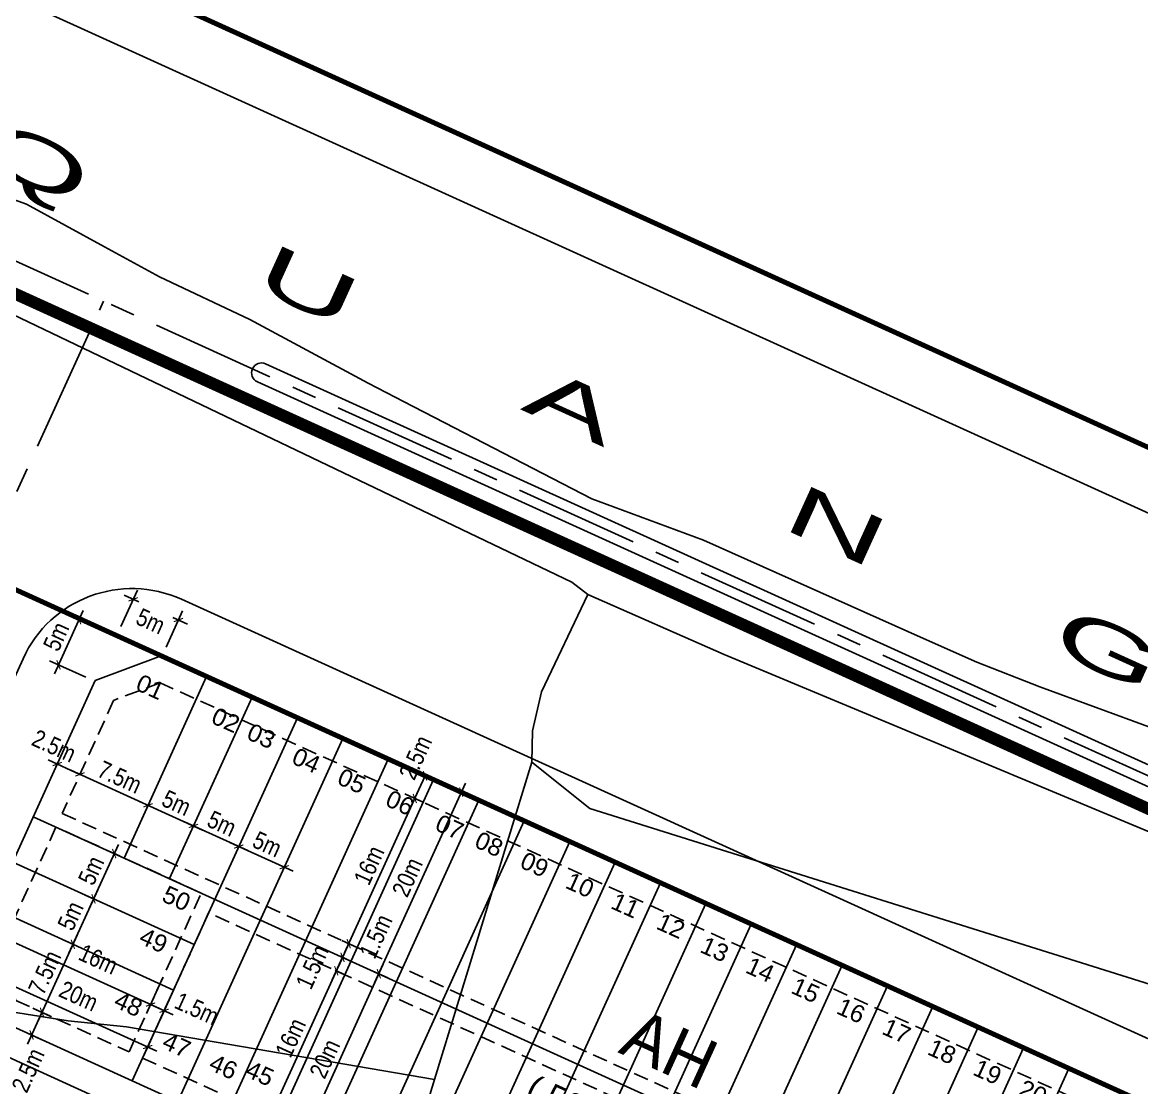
# Model space of a CAD drawing. Extents: x 597165 to 598689, y 1181586 to 1183364.
# Drawn here: x 597741.8 to 597854, y 1183055.5 to 1183162.4 of the extents above; entities that cross this region are included whole.
import ezdxf
from ezdxf.enums import TextEntityAlignment as Align

# ---------------------------------------------------------------- set-up
doc = ezdxf.new("R2010")
doc.units = 0
doc.header["$MEASUREMENT"] = 0
for name, pattern in [('CENTER', [2, 1.25, -0.25, 0.25, -0.25]), ('DASHED', [0.75, 0.5, -0.25]), ('LOGIOI', [4, 3, -1])]:
    doc.linetypes.add(name, pattern=pattern)
doc.layers.get('0').update_dxf_attribs({"linetype": 'CONTINUOUS'})
doc.layers.get('DEFPOINTS').update_dxf_attribs({"color": 8, "linetype": 'CONTINUOUS'})
for name, color, linetype in [('CGXD', 3, 'CONTINUOUS'), ('DIM-T', 7, 'CONTINUOUS'), ('DTEXT', 7, 'CONTINUOUS'), ('DTEXT-TENLO', 4, 'CONTINUOUS'), ('GT-QLO50-D', 6, 'CONTINUOUS'), ('MOCRANH', 7, 'CONTINUOUS'), ('NEN-HT', 8, 'CONTINUOUS'), ('NET-LENGOAI', 4, 'CONTINUOUS'), ('NET-LETRONG', 5, 'CONTINUOUS'), ('NET-LO-GIOI-DIEN-GIOI', 7, 'CENTER'), ('NET-PLO', 2, 'CONTINUOUS'), ('NET-TIM', 2, 'CENTER'), ('RANH_QUY_HOACH', 7, 'LOGIOI'), ('RANHGIAODAT', 150, 'LOGIOI'), ('TEXT-SOLO', 7, 'CONTINUOUS')]:
    doc.layers.add(name, color=color, linetype=linetype)
doc.styles.add('AVO', font='VHELVEN.TTF')
doc.styles.add('VHEL-C-R', font='VHELVCN.TTF')
doc.styles.add('VHEL-R', font='VHELVEN.TTF')
doc.styles.add('VTIMES-R', font='VAPTIMN.TTF')
doc.dimstyles.new('TL1000', dxfattribs={"dimscale": 0, "dimtxt": 2, "dimasz": 0.7, "dimexe": 1, "dimexo": 1, "dimgap": 0.5, "dimtad": 1, "dimdec": 1, "dimzin": 12, "dimtxsty": 'VHEL-C-R', "dimblk1": 'ARCHTICK', "dimblk2": 'ARCHTICK', "dimsah": 1, "dimcen": -0.09, "dimdle": 1, "dimclrd": 256, "dimclre": 256, "dimclrt": 256, "dimazin": 3, "dimtfac": 0.005, "dimtdec": 1, "dimtix": 1, "dimtmove": 0, "dimatfit": 3, "dimtolj": 1, "dimtzin": 0})

# ---------------------------------------------------------------- blocks, each defined once
blk = doc.blocks.new('_ARCHTICK')
at = {"color": 0, "linetype": 'BYBLOCK', "const_width": 0.15}
blk.add_lwpolyline([(-0.5, -0.5), (0.5, 0.5)], dxfattribs=at)
blk = doc.blocks.new('*D1030')
at = {"linetype": 'BYBLOCK'}
for p, q in [((597744.71, 1183062.63), (597742.84, 1183063.49)), ((597742.3, 1183059.89), (597743.75, 1183063.07)), ((597743.68, 1183060.36), (597741.8, 1183061.21))]:
    blk.add_line(p, q, dxfattribs=at)
at = {"layer": 'DEFPOINTS', "color": 0, "linetype": 'BYBLOCK'}
for p in [(597743.75, 1183063.07), (597745.62, 1183062.22), (597744.59, 1183059.94)]:
    blk.add_point(p, dxfattribs=at)
at = {"linetype": 'BYBLOCK', "xscale": 0.7, "yscale": 0.7, "zscale": 0.7}
for p, rotation in [((597743.75, 1183063.07), 65.55248368634903), ((597742.71, 1183060.8), 245.552483686349)]:
    blk.add_blockref('_ARCHTICK', p, dxfattribs=dict(at, rotation=rotation))
at = {"linetype": 'BYBLOCK', "insert": (597742.36, 1183057.26), "char_height": 1.75, "attachment_point": 5, "rotation": 65.5525, "style": 'VHEL-C-R'}
blk.add_mtext('\\A1;2.5m', dxfattribs=at)
blk = doc.blocks.new('*D1029')
at = {"linetype": 'BYBLOCK'}
for p, q in [((597743.33, 1183062.16), (597747.27, 1183070.81)), ((597746.94, 1183069.86), (597745.94, 1183070.31)), ((597744.71, 1183062.63), (597742.84, 1183063.49))]:
    blk.add_line(p, q, dxfattribs=at)
at = {"layer": 'DEFPOINTS', "color": 0, "linetype": 'BYBLOCK'}
for p in [(597746.85, 1183069.9), (597747.85, 1183069.45), (597745.62, 1183062.22)]:
    blk.add_point(p, dxfattribs=at)
at = {"linetype": 'BYBLOCK', "xscale": 0.7, "yscale": 0.7, "zscale": 0.7}
for p, rotation in [((597746.85, 1183069.9), 65.55248368634906), ((597743.75, 1183063.07), 245.552483686349)]:
    blk.add_blockref('_ARCHTICK', p, dxfattribs=dict(at, rotation=rotation))
at = {"linetype": 'BYBLOCK', "insert": (597744.03, 1183067.06), "char_height": 1.75, "attachment_point": 5, "rotation": 65.5525, "style": 'VHEL-C-R'}
blk.add_mtext('\\A1;7.5m', dxfattribs=at)
blk = doc.blocks.new('*D1028')
at = {"linetype": 'BYBLOCK'}
for p, q in [((597746.44, 1183068.99), (597749.34, 1183075.36)), ((597749, 1183074.41), (597748.01, 1183074.87)), ((597746.94, 1183069.86), (597745.94, 1183070.31))]:
    blk.add_line(p, q, dxfattribs=at)
at = {"layer": 'DEFPOINTS', "color": 0, "linetype": 'BYBLOCK'}
for p in [(597748.92, 1183074.45), (597749.92, 1183074), (597747.85, 1183069.45)]:
    blk.add_point(p, dxfattribs=at)
at = {"linetype": 'BYBLOCK', "xscale": 0.7, "yscale": 0.7, "zscale": 0.7}
for p, rotation in [((597748.92, 1183074.45), 65.55248368634906), ((597746.85, 1183069.9), 245.552483686349)]:
    blk.add_blockref('_ARCHTICK', p, dxfattribs=dict(at, rotation=rotation))
at = {"linetype": 'BYBLOCK', "insert": (597746.62, 1183072.75), "char_height": 1.75, "attachment_point": 5, "rotation": 65.5525, "style": 'VHEL-C-R'}
blk.add_mtext('\\A1;5m', dxfattribs=at)
blk = doc.blocks.new('*D1027')
at = {"linetype": 'BYBLOCK'}
for p, q in [((597748.51, 1183073.54), (597751.41, 1183079.91)), ((597751.07, 1183078.97), (597750.08, 1183079.42)), ((597749, 1183074.41), (597748.01, 1183074.87))]:
    blk.add_line(p, q, dxfattribs=at)
at = {"layer": 'DEFPOINTS', "color": 0, "linetype": 'BYBLOCK'}
for p in [(597750.99, 1183079), (597751.98, 1183078.55), (597749.92, 1183074)]:
    blk.add_point(p, dxfattribs=at)
at = {"linetype": 'BYBLOCK', "xscale": 0.7, "yscale": 0.7, "zscale": 0.7}
for p, rotation in [((597750.99, 1183079), 65.55248368634906), ((597748.92, 1183074.45), 245.552483686349)]:
    blk.add_blockref('_ARCHTICK', p, dxfattribs=dict(at, rotation=rotation))
at = {"linetype": 'BYBLOCK', "insert": (597748.69, 1183077.3), "char_height": 1.75, "attachment_point": 5, "rotation": 65.5525, "style": 'VHEL-C-R'}
blk.add_mtext('\\A1;5m', dxfattribs=at)
blk = doc.blocks.new('*D1026')
at = {"linetype": 'BYBLOCK'}
blk.add_line((597744.37, 1183088.39), (597747.56, 1183086.94), dxfattribs=at)
at = {"layer": 'DEFPOINTS', "color": 0, "linetype": 'BYBLOCK'}
for p in [(597745.28, 1183087.98), (597747.56, 1183086.94), (597747.56, 1183086.94)]:
    blk.add_point(p, dxfattribs=at)
at = {"linetype": 'BYBLOCK', "xscale": 0.7, "yscale": 0.7, "zscale": 0.7}
for p, rotation in [((597745.28, 1183087.98), 155.5524836861246), ((597747.56, 1183086.94), 335.5524836861246)]:
    blk.add_blockref('_ARCHTICK', p, dxfattribs=dict(at, rotation=rotation))
at = {"linetype": 'BYBLOCK', "insert": (597744.96, 1183089.79), "char_height": 1.75, "attachment_point": 5, "rotation": 335.5525, "style": 'VHEL-C-R'}
blk.add_mtext('\\A1;2.5m', dxfattribs=at)
blk = doc.blocks.new('*D1025')
at = {"linetype": 'BYBLOCK'}
blk.add_line((597746.65, 1183087.36), (597755.3, 1183083.42), dxfattribs=at)
at = {"layer": 'DEFPOINTS', "color": 0, "linetype": 'BYBLOCK'}
for p in [(597747.56, 1183086.94), (597754.39, 1183083.84), (597754.39, 1183083.84)]:
    blk.add_point(p, dxfattribs=at)
at = {"linetype": 'BYBLOCK', "xscale": 0.7, "yscale": 0.7, "zscale": 0.7}
for p, rotation in [((597747.56, 1183086.94), 155.5524836861246), ((597754.39, 1183083.84), 335.5524836861246)]:
    blk.add_blockref('_ARCHTICK', p, dxfattribs=dict(at, rotation=rotation))
at = {"linetype": 'BYBLOCK', "insert": (597751.55, 1183086.66), "char_height": 1.75, "attachment_point": 5, "rotation": 335.5525, "style": 'VHEL-C-R'}
blk.add_mtext('\\A1;7.5m', dxfattribs=at)
blk = doc.blocks.new('*D1024')
at = {"linetype": 'BYBLOCK'}
blk.add_line((597753.48, 1183084.25), (597759.85, 1183081.36), dxfattribs=at)
at = {"layer": 'DEFPOINTS', "color": 0, "linetype": 'BYBLOCK'}
for p in [(597754.39, 1183083.84), (597758.94, 1183081.77), (597758.94, 1183081.77)]:
    blk.add_point(p, dxfattribs=at)
at = {"linetype": 'BYBLOCK', "xscale": 0.7, "yscale": 0.7, "zscale": 0.7}
for p, rotation in [((597754.39, 1183083.84), 155.5524836861246), ((597758.94, 1183081.77), 335.5524836861246)]:
    blk.add_blockref('_ARCHTICK', p, dxfattribs=dict(at, rotation=rotation))
at = {"linetype": 'BYBLOCK', "insert": (597757.24, 1183084.07), "char_height": 1.75, "attachment_point": 5, "rotation": 335.5525, "style": 'VHEL-C-R'}
blk.add_mtext('\\A1;5m', dxfattribs=at)
blk = doc.blocks.new('*D1023')
at = {"linetype": 'BYBLOCK'}
blk.add_line((597758.03, 1183082.18), (597764.4, 1183079.29), dxfattribs=at)
at = {"layer": 'DEFPOINTS', "color": 0, "linetype": 'BYBLOCK'}
for p in [(597758.94, 1183081.77), (597763.49, 1183079.7), (597763.49, 1183079.7)]:
    blk.add_point(p, dxfattribs=at)
at = {"linetype": 'BYBLOCK', "xscale": 0.7, "yscale": 0.7, "zscale": 0.7}
for p, rotation in [((597758.94, 1183081.77), 155.5524836861246), ((597763.49, 1183079.7), 335.5524836861246)]:
    blk.add_blockref('_ARCHTICK', p, dxfattribs=dict(at, rotation=rotation))
at = {"linetype": 'BYBLOCK', "insert": (597761.79, 1183082), "char_height": 1.75, "attachment_point": 5, "rotation": 335.5525, "style": 'VHEL-C-R'}
blk.add_mtext('\\A1;5m', dxfattribs=at)
blk = doc.blocks.new('*D1022')
at = {"linetype": 'BYBLOCK'}
blk.add_line((597762.58, 1183080.11), (597768.95, 1183077.22), dxfattribs=at)
at = {"layer": 'DEFPOINTS', "color": 0, "linetype": 'BYBLOCK'}
for p in [(597763.49, 1183079.7), (597768.04, 1183077.63), (597768.04, 1183077.63)]:
    blk.add_point(p, dxfattribs=at)
at = {"linetype": 'BYBLOCK', "xscale": 0.7, "yscale": 0.7, "zscale": 0.7}
for p, rotation in [((597763.49, 1183079.7), 155.5524836861246), ((597768.04, 1183077.63), 335.5524836861246)]:
    blk.add_blockref('_ARCHTICK', p, dxfattribs=dict(at, rotation=rotation))
at = {"linetype": 'BYBLOCK', "insert": (597766.34, 1183079.93), "char_height": 1.75, "attachment_point": 5, "rotation": 335.5525, "style": 'VHEL-C-R'}
blk.add_mtext('\\A1;5m', dxfattribs=at)
blk = doc.blocks.new('*D898')
at = {"linetype": 'BYBLOCK'}
for p, q in [((597766.24, 1183051.75), (597773.69, 1183068.14)), ((597773.14, 1183067.29), (597774.18, 1183066.81)), ((597766.8, 1183052.59), (597767.56, 1183052.25))]:
    blk.add_line(p, q, dxfattribs=at)
at = {"layer": 'DEFPOINTS', "color": 0, "linetype": 'BYBLOCK'}
for p in [(597772.23, 1183067.7), (597773.27, 1183067.23), (597765.89, 1183053.01)]:
    blk.add_point(p, dxfattribs=at)
at = {"linetype": 'BYBLOCK', "xscale": 0.7, "yscale": 0.7, "zscale": 0.7}
for p, rotation in [((597773.27, 1183067.23), 65.55248366676258), ((597766.65, 1183052.66), 245.5524836667626)]:
    blk.add_blockref('_ARCHTICK', p, dxfattribs=dict(at, rotation=rotation))
at = {"linetype": 'BYBLOCK', "insert": (597768.69, 1183060.52), "char_height": 1.75, "attachment_point": 5, "rotation": 65.5525, "style": 'VHEL-C-R'}
blk.add_mtext('\\A1;16m', dxfattribs=at)
blk = doc.blocks.new('*D897')
at = {"linetype": 'BYBLOCK'}
for p, q in [((597772.86, 1183066.32), (597773.89, 1183068.59)), ((597773.66, 1183068.7), (597774.8, 1183068.18)), ((597773.14, 1183067.29), (597774.18, 1183066.81))]:
    blk.add_line(p, q, dxfattribs=at)
at = {"layer": 'DEFPOINTS', "color": 0, "linetype": 'BYBLOCK'}
for p in [(597772.75, 1183069.11), (597772.23, 1183067.7), (597773.89, 1183068.59)]:
    blk.add_point(p, dxfattribs=at)
at = {"linetype": 'BYBLOCK', "xscale": 0.7, "yscale": 0.7, "zscale": 0.7}
for p, rotation in [((597773.89, 1183068.59), 65.55248366676258), ((597773.27, 1183067.23), 245.5524836667626)]:
    blk.add_blockref('_ARCHTICK', p, dxfattribs=dict(at, rotation=rotation))
at = {"linetype": 'BYBLOCK', "insert": (597770.86, 1183067.62), "char_height": 1.75, "attachment_point": 5, "rotation": 65.5525, "style": 'VHEL-C-R'}
blk.add_mtext('\\A1;1.5m', dxfattribs=at)
blk = doc.blocks.new('*D896')
at = {"linetype": 'BYBLOCK'}
for p, q in [((597773.48, 1183067.68), (597774.51, 1183069.96)), ((597773.82, 1183070.27), (597775.42, 1183069.54)), ((597773.66, 1183068.7), (597774.8, 1183068.18))]:
    blk.add_line(p, q, dxfattribs=at)
at = {"layer": 'DEFPOINTS', "color": 0, "linetype": 'BYBLOCK'}
for p in [(597772.91, 1183070.68), (597774.51, 1183069.96), (597772.75, 1183069.11)]:
    blk.add_point(p, dxfattribs=at)
at = {"linetype": 'BYBLOCK', "xscale": 0.7, "yscale": 0.7, "zscale": 0.7}
for p, rotation in [((597774.51, 1183069.96), 65.55248366676258), ((597773.89, 1183068.59), 245.5524836667626)]:
    blk.add_blockref('_ARCHTICK', p, dxfattribs=dict(at, rotation=rotation))
at = {"linetype": 'BYBLOCK', "insert": (597777.25, 1183070.69), "char_height": 1.75, "attachment_point": 5, "rotation": 65.5525, "style": 'VHEL-C-R'}
blk.add_mtext('\\A1;1.5m', dxfattribs=at)
blk = doc.blocks.new('*D895')
at = {"linetype": 'BYBLOCK'}
for p, q in [((597774.1, 1183069.05), (597781.55, 1183085.43)), ((597780.26, 1183084.92), (597782.05, 1183084.11)), ((597773.82, 1183070.27), (597775.42, 1183069.54))]:
    blk.add_line(p, q, dxfattribs=at)
at = {"layer": 'DEFPOINTS', "color": 0, "linetype": 'BYBLOCK'}
for p in [(597779.35, 1183085.33), (597781.14, 1183084.52), (597772.91, 1183070.68)]:
    blk.add_point(p, dxfattribs=at)
at = {"linetype": 'BYBLOCK', "xscale": 0.7, "yscale": 0.7, "zscale": 0.7}
for p, rotation in [((597781.14, 1183084.52), 65.55248366676258), ((597774.51, 1183069.96), 245.5524836667626)]:
    blk.add_blockref('_ARCHTICK', p, dxfattribs=dict(at, rotation=rotation))
at = {"linetype": 'BYBLOCK', "insert": (597776.56, 1183077.82), "char_height": 1.75, "attachment_point": 5, "rotation": 65.5525, "style": 'VHEL-C-R'}
blk.add_mtext('\\A1;16m', dxfattribs=at)
blk = doc.blocks.new('*D894')
at = {"linetype": 'BYBLOCK'}
for p, q in [((597780.72, 1183083.61), (597782.17, 1183086.8)), ((597782.02, 1183086.87), (597783.08, 1183086.39)), ((597780.26, 1183084.92), (597782.05, 1183084.11))]:
    blk.add_line(p, q, dxfattribs=at)
at = {"layer": 'DEFPOINTS', "color": 0, "linetype": 'BYBLOCK'}
for p in [(597781.11, 1183087.28), (597782.17, 1183086.8), (597779.35, 1183085.33)]:
    blk.add_point(p, dxfattribs=at)
at = {"linetype": 'BYBLOCK', "xscale": 0.7, "yscale": 0.7, "zscale": 0.7}
for p, rotation in [((597782.17, 1183086.8), 65.55248366676258), ((597781.14, 1183084.52), 245.5524836667626)]:
    blk.add_blockref('_ARCHTICK', p, dxfattribs=dict(at, rotation=rotation))
at = {"linetype": 'BYBLOCK', "insert": (597781.22, 1183088.63), "char_height": 1.75, "attachment_point": 5, "rotation": 65.5525, "style": 'VHEL-C-R'}
blk.add_mtext('\\A1;2.5m', dxfattribs=at)
blk = doc.blocks.new('*D893')
at = {"linetype": 'BYBLOCK'}
for p, q in [((597768.84, 1183047.82), (597777.94, 1183067.85)), ((597776.85, 1183067.25), (597778.44, 1183066.53)), ((597767.57, 1183049.5), (597770.16, 1183048.32))]:
    blk.add_line(p, q, dxfattribs=at)
at = {"layer": 'DEFPOINTS', "color": 0, "linetype": 'BYBLOCK'}
for p in [(597775.94, 1183067.66), (597777.53, 1183066.94), (597766.66, 1183049.91)]:
    blk.add_point(p, dxfattribs=at)
at = {"linetype": 'BYBLOCK', "xscale": 0.7, "yscale": 0.7, "zscale": 0.7}
for p, rotation in [((597777.53, 1183066.94), 65.55248366655624), ((597769.25, 1183048.73), 245.5524836665562)]:
    blk.add_blockref('_ARCHTICK', p, dxfattribs=dict(at, rotation=rotation))
at = {"linetype": 'BYBLOCK', "insert": (597772.12, 1183058.41), "char_height": 1.75, "attachment_point": 5, "rotation": 65.5525, "style": 'VHEL-C-R'}
blk.add_mtext('\\A1;20m', dxfattribs=at)
blk = doc.blocks.new('*D892')
at = {"linetype": 'BYBLOCK'}
for p, q in [((597777.11, 1183066.03), (597786.22, 1183086.06)), ((597784.08, 1183085.93), (597786.72, 1183084.73)), ((597776.85, 1183067.25), (597778.44, 1183066.53))]:
    blk.add_line(p, q, dxfattribs=at)
at = {"layer": 'DEFPOINTS', "color": 0, "linetype": 'BYBLOCK'}
for p in [(597783.17, 1183086.34), (597785.8, 1183085.15), (597775.94, 1183067.66)]:
    blk.add_point(p, dxfattribs=at)
at = {"linetype": 'BYBLOCK', "xscale": 0.7, "yscale": 0.7, "zscale": 0.7}
for p, rotation in [((597785.8, 1183085.15), 65.55248366655624), ((597777.53, 1183066.94), 245.5524836665562)]:
    blk.add_blockref('_ARCHTICK', p, dxfattribs=dict(at, rotation=rotation))
at = {"linetype": 'BYBLOCK', "insert": (597780.4, 1183076.62), "char_height": 1.75, "attachment_point": 5, "rotation": 65.5525, "style": 'VHEL-C-R'}
blk.add_mtext('\\A1;20m', dxfattribs=at)
blk = doc.blocks.new('*D861')
at = {"linetype": 'BYBLOCK'}
for p, q in [((597755.88, 1183066.58), (597754.23, 1183062.94)), ((597757.25, 1183065.96), (597755.59, 1183062.32)), ((597756.91, 1183062.82), (597754.64, 1183063.85))]:
    blk.add_line(p, q, dxfattribs=at)
at = {"layer": 'DEFPOINTS', "color": 0, "linetype": 'BYBLOCK'}
for p in [(597756.29, 1183067.49), (597757.66, 1183066.87), (597754.64, 1183063.85)]:
    blk.add_point(p, dxfattribs=at)
at = {"linetype": 'BYBLOCK', "xscale": 0.7, "yscale": 0.7, "zscale": 0.7}
for p, rotation in [((597754.64, 1183063.85), 155.5524836906142), ((597756, 1183063.23), 335.5524836906142)]:
    blk.add_blockref('_ARCHTICK', p, dxfattribs=dict(at, rotation=rotation))
at = {"linetype": 'BYBLOCK', "insert": (597759.28, 1183063.43), "char_height": 1.75, "attachment_point": 5, "rotation": 335.5525, "style": 'VHEL-C-R'}
blk.add_mtext('\\A1;1.5m', dxfattribs=at)
blk = doc.blocks.new('*D860')
at = {"linetype": 'BYBLOCK'}
for p, q in [((597739.16, 1183070.89), (597755.55, 1183063.44)), ((597755.88, 1183066.58), (597754.23, 1183062.94))]:
    blk.add_line(p, q, dxfattribs=at)
at = {"layer": 'DEFPOINTS', "color": 0, "linetype": 'BYBLOCK'}
for p in [(597741.73, 1183074.12), (597756.29, 1183067.49), (597754.64, 1183063.85)]:
    blk.add_point(p, dxfattribs=at)
at = {"linetype": 'BYBLOCK', "xscale": 0.7, "yscale": 0.7, "zscale": 0.7}
for p, rotation in [((597740.07, 1183070.47), 155.5524836806778), ((597754.64, 1183063.85), 335.5524836806778)]:
    blk.add_blockref('_ARCHTICK', p, dxfattribs=dict(at, rotation=rotation))
at = {"linetype": 'BYBLOCK', "insert": (597749.4, 1183068.39), "char_height": 1.75, "attachment_point": 5, "rotation": 335.5525, "style": 'VHEL-C-R'}
blk.add_mtext('\\A1;16m', dxfattribs=at)
blk = doc.blocks.new('*D858')
at = {"linetype": 'BYBLOCK'}
for p, q in [((597739.04, 1183074.24), (597735.73, 1183066.96)), ((597735.23, 1183068.28), (597755.26, 1183059.18)), ((597757.25, 1183065.96), (597753.94, 1183058.68))]:
    blk.add_line(p, q, dxfattribs=at)
at = {"layer": 'DEFPOINTS', "color": 0, "linetype": 'BYBLOCK'}
for p in [(597739.45, 1183075.15), (597757.66, 1183066.87), (597754.35, 1183059.59)]:
    blk.add_point(p, dxfattribs=at)
at = {"linetype": 'BYBLOCK', "xscale": 0.7, "yscale": 0.7, "zscale": 0.7}
for p, rotation in [((597736.14, 1183067.87), 155.5524836839167), ((597754.35, 1183059.59), 335.5524836839167)]:
    blk.add_blockref('_ARCHTICK', p, dxfattribs=dict(at, rotation=rotation))
at = {"linetype": 'BYBLOCK', "insert": (597747.43, 1183064.7), "char_height": 1.75, "attachment_point": 5, "rotation": 335.5525, "style": 'VHEL-C-R'}
blk.add_mtext('\\A1;20m', dxfattribs=at)
blk = doc.blocks.new('*D567')
at = {"linetype": 'BYBLOCK'}
for p, q in [((597745, 1183097.01), (597747.89, 1183103.37)), ((597750.21, 1183101.22), (597746.57, 1183102.88)), ((597748.14, 1183096.68), (597744.5, 1183098.34))]:
    blk.add_line(p, q, dxfattribs=at)
at = {"layer": 'DEFPOINTS', "color": 0, "linetype": 'BYBLOCK'}
for p in [(597747.48, 1183102.46), (597751.12, 1183100.81), (597749.05, 1183096.27)]:
    blk.add_point(p, dxfattribs=at)
at = {"linetype": 'BYBLOCK', "xscale": 0.7, "yscale": 0.7, "zscale": 0.7}
for p, rotation in [((597747.48, 1183102.46), 65.55248368371718), ((597745.41, 1183097.92), 245.5524836837172)]:
    blk.add_blockref('_ARCHTICK', p, dxfattribs=dict(at, rotation=rotation))
at = {"linetype": 'BYBLOCK', "insert": (597745.18, 1183100.77), "char_height": 1.75, "attachment_point": 5, "rotation": 65.5525, "style": 'VHEL-C-R'}
blk.add_mtext('\\A1;5m', dxfattribs=at)
blk = doc.blocks.new('*D566')
at = {"linetype": 'BYBLOCK'}
for p, q in [((597751.66, 1183101.77), (597753.32, 1183105.41)), ((597751.99, 1183104.91), (597753.48, 1183104.24)), ((597756.2, 1183099.7), (597757.86, 1183103.34)), ((597758.35, 1183102.02), (597756.87, 1183102.69))]:
    blk.add_line(p, q, dxfattribs=at)
at = {"layer": 'DEFPOINTS', "color": 0, "linetype": 'BYBLOCK'}
for p in [(597757.44, 1183102.43), (597751.25, 1183100.86), (597755.79, 1183098.79)]:
    blk.add_point(p, dxfattribs=at)
at = {"linetype": 'BYBLOCK', "xscale": 0.7, "yscale": 0.7, "zscale": 0.7}
for p, rotation in [((597752.9, 1183104.5), 155.5524836828172), ((597757.44, 1183102.43), 335.5524836828172)]:
    blk.add_blockref('_ARCHTICK', p, dxfattribs=dict(at, rotation=rotation))
at = {"linetype": 'BYBLOCK', "insert": (597754.65, 1183102.3), "char_height": 1.75, "attachment_point": 5, "rotation": 335.5525, "style": 'VHEL-C-R'}
blk.add_mtext('\\A1;5m', dxfattribs=at)

msp = doc.modelspace()

# ---------------------------------------------------------------- linework, layer by layer
at = {"layer": 'CGXD', "linetype": 'DASHED', "ltscale": 3}
for points in [[(597755.618, 1183096.1232), (597750.9362, 1183094.3678), (597745.7777, 1183083.0209), (597864.122, 1183029.2192), (597869.2805, 1183040.5661), (597867.5252, 1183045.2479)], [(597759.7224, 1183075.0337), (597745.1569, 1183081.6554), (597739.3776, 1183068.943), (597741.1329, 1183064.2612), (597752.4798, 1183059.1027)], [(597760.4671, 1183073.0474), (597753.8453, 1183058.4819), (597853.0401, 1183013.3859), (597857.7219, 1183015.1413), (597862.8804, 1183026.4882)]]:
    msp.add_lwpolyline(points, close=True, dxfattribs=at)
at = {"layer": 'GT-QLO50-D'}
msp.add_lwpolyline([(598150.0075, 1183094.2893), (598142.2248, 1183044.7231, -0.49599069), (598086.1545, 1183014.5142), (597424.0123, 1183315.5376)], format="xyb", dxfattribs=at)
at = {"layer": 'MOCRANH'}
msp.add_lwpolyline([(598297.3967, 1182239.54), (598213.8261, 1182511.342), (598335.1729, 1182835.3919), (598344.6661, 1182860.743), (597547.8605, 1183222.9796), (597536.9709, 1183198.2708), (597494.1637, 1183101.1393), (597439.7212, 1182974.4588), (597407.6696, 1182885.2338), (597394.7271, 1182848.3776), (597374.3757, 1182758.7003), (597340.8217, 1182551.4599), (597340.2111, 1182461.6352), (597341.3721, 1182437.3595)], dxfattribs=at)
msp.add_lwpolyline([(598297.3967, 1182239.54), (598213.8261, 1182511.342), (598335.1729, 1182835.3919), (598344.6661, 1182860.743), (597547.8605, 1183222.9796), (597536.9709, 1183198.2708), (597494.1637, 1183101.1393), (597439.7212, 1182974.4588), (597407.6696, 1182885.2338), (597394.7271, 1182848.3776), (597374.3757, 1182758.7003), (597340.8217, 1182551.4599), (597340.2111, 1182461.6352), (597341.3721, 1182437.3595)], dxfattribs=at)
at = {"layer": 'NEN-HT', "linetype": 'CONTINUOUS'}
for p, q in [((597738.92, 1183145.33), (597742.21, 1183144.14)), ((597742.21, 1183144.14), (597750.01, 1183139.87)), ((597796.9, 1183106.22), (597726.62, 1183139.87)), ((597755.54, 1183136.84), (597750.01, 1183139.87)), ((597764.58, 1183132.57), (597755.54, 1183136.84)), ((597776.47, 1183126.18), (597764.58, 1183132.57)), ((597780.99, 1183123.85), (597776.47, 1183126.18)), ((597784.16, 1183122.21), (597780.99, 1183123.85)), ((597784.16, 1183122.21), (597798.91, 1183114.58)), ((597798.91, 1183114.58), (597801.08, 1183113.78)), ((597810.1, 1183110.45), (597801.08, 1183113.78)), ((597832.17, 1183100.58), (597810.1, 1183110.45)), ((597798.48, 1183104.97), (597796.9, 1183106.22)), ((597798.48, 1183104.97), (597793.86, 1183095.23)), ((597798.48, 1183104.97), (597812.18, 1183098.98)), ((597832.17, 1183100.58), (597837.5, 1183098.2)), ((597812.18, 1183098.98), (597825.22, 1183093.52)), ((597837.5, 1183098.2), (597837.5, 1183098.19)), ((597837.5, 1183098.19), (597843.81, 1183095.71)), ((597855.11, 1183091.56), (597843.81, 1183095.71)), ((597793.86, 1183095.23), (597792.93, 1183091.32)), ((597825.22, 1183093.52), (597864.98, 1183076.9)), ((597792.93, 1183091.32), (597792.89, 1183088.16)), ((597792.89, 1183088.16), (597783.13, 1183056.34)), ((597792.89, 1183088.16), (597798.7, 1183083.53)), ((597798.7, 1183083.53), (597860.49, 1183064.09)), ((597734.13, 1183064.16), (597746.38, 1183062.21)), ((597746.38, 1183062.21), (597752.22, 1183061.6)), ((597752.22, 1183061.6), (597783.13, 1183056.34)), ((597783.13, 1183056.34), (597775.23, 1183030.58))]:
    msp.add_line(p, q, dxfattribs=at)
at = {"layer": 'NET-LENGOAI', "ltscale": 20}
for p, q in [((597421.5292, 1183310.0755), (598088.8282, 1183006.7077)), ((598100.0359, 1182976.3472), (597766.1838, 1183128.1232)), ((598099.2082, 1182974.5265), (597765.3561, 1183126.3025)), ((597868.3459, 1183054.216), (597757.7395, 1183104.4999)), ((597731.5026, 1183075.7837), (597741.8491, 1183098.5422)), ((597851.7081, 1183007.9539), (597737.4604, 1183059.8932))]:
    msp.add_line(p, q, dxfattribs=at)
for centre, radius, end in [((597765.77, 1183127.2129), 1, 245.552484), ((597752.7732, 1183093.5759), 12, 155.552484)]:
    msp.add_arc(centre, radius, 65.552484, end, dxfattribs=at)
at = {"layer": 'NET-LETRONG'}
for p, q in [((597749.089, 1183096.3452), (597755.71, 1183098.8276)), ((597755.71, 1183098.8276), (597869.5026, 1183047.0951)), ((597736.6732, 1183069.035), (597749.089, 1183096.3452)), ((597852.9482, 1183010.6815), (597739.1556, 1183062.414))]:
    msp.add_line(p, q, dxfattribs=at)
at = {"layer": 'NET-LO-GIOI-DIEN-GIOI', "color": 5, "ltscale": 20, "const_width": 0.5}
for points in [[(598368.3298, 1182886.2315), (597424.0123, 1183315.5376)], [(598343.4983, 1182831.6111), (597399.4473, 1183260.796)]]:
    msp.add_lwpolyline(points, dxfattribs=at)
at = {"layer": 'NET-PLO'}
for p, q in [((597751.9845, 1183078.5515), (597760.2617, 1183096.7583)), ((597756.5362, 1183076.4822), (597764.8134, 1183094.689)), ((597752.8107, 1183056.2061), (597769.3651, 1183092.6197)), ((597757.3624, 1183054.1368), (597773.9168, 1183090.5504)), ((597761.9141, 1183052.0675), (597778.4685, 1183088.4811)), ((597766.4658, 1183049.9982), (597783.0202, 1183086.4118)), ((597771.0175, 1183047.9289), (597787.5719, 1183084.3425)), ((597865.7771, 1183026.819), (597742.8811, 1183082.6901)), ((597775.5692, 1183045.8596), (597792.1236, 1183082.2732)), ((597780.1209, 1183043.7903), (597796.6753, 1183080.2039)), ((597759.0186, 1183069.8612), (597740.8118, 1183078.1384)), ((597784.6726, 1183041.721), (597801.227, 1183078.1346)), ((597789.2243, 1183039.6517), (597805.7787, 1183076.0653)), ((597756.9493, 1183065.3095), (597738.7425, 1183073.5867)), ((597793.776, 1183037.5824), (597810.3304, 1183073.996)), ((597798.3277, 1183035.5131), (597814.8821, 1183071.9267)), ((597802.8794, 1183033.4438), (597819.4338, 1183069.8574)), ((597807.4311, 1183031.3745), (597823.9855, 1183067.7881)), ((597811.9828, 1183029.3052), (597828.5372, 1183065.7188)), ((597816.5345, 1183027.2359), (597833.0889, 1183063.6495)), ((597821.0862, 1183025.1666), (597837.6406, 1183061.5802)), ((597825.638, 1183023.0973), (597842.1923, 1183059.5109)), ((597830.1897, 1183021.028), (597846.744, 1183057.4416))]:
    msp.add_line(p, q, dxfattribs=at)
at = {"layer": 'NET-TIM', "ltscale": 10}
for p, q in [((598148.9609, 1182953.0064), (597411.5966, 1183288.2274)), ((597619.1409, 1182846.7507), (597749.9205, 1183134.4184))]:
    msp.add_line(p, q, dxfattribs=at)
at = {"layer": 'RANH_QUY_HOACH', "color": 1, "linetype": 'DASHED', "ltscale": 20, "const_width": 1.2, "flags": 128}
msp.add_lwpolyline([(598213.8261, 1182511.342), (598335.1729, 1182835.3919), (598344.6661, 1182860.743), (597547.8605, 1183222.9796), (597536.9709, 1183198.2708), (597494.1637, 1183101.1393), (597439.7212, 1182974.4588), (597407.6696, 1182885.2338), (597394.7271, 1182848.3776), (597374.3757, 1182758.7003), (597340.8217, 1182551.4599), (597340.2111, 1182461.6352), (597341.3721, 1182437.3595), (597345.3594, 1182366.2568), (597347.4489, 1182325.7368), (597346.6708, 1182267.2097), (597396.7196, 1181936.6184), (597442.3642, 1181957.8696), (597465.633, 1181971.3486), (597501.0995, 1181986.0417), (597656.5869, 1182038.5657), (597738.2962, 1182063.5406), (597807.4868, 1182085.32), (597867.7896, 1182104.3029), (597882.6286, 1182108.9741), (597915.464, 1182119.3104), (597990.1043, 1182142.8066), (598023.5178, 1182153.3249), (598090.3046, 1182174.3489), (598179.3376, 1182202.3758), (598297.3967, 1182239.54)], close=True, dxfattribs=at)
at = {"layer": 'RANH_QUY_HOACH', "color": 1, "linetype": 'CONTINUOUS', "ltscale": 20, "flags": 128}
msp.add_lwpolyline([(598297.3967, 1182239.54), (598213.8261, 1182511.342), (598335.1729, 1182835.3919), (598344.6661, 1182860.743), (597547.8605, 1183222.9796), (597536.9709, 1183198.2708), (597494.1637, 1183101.1393), (597439.7212, 1182974.4588), (597407.6696, 1182885.2338), (597394.7271, 1182848.3776), (597374.3757, 1182758.7003), (597340.8217, 1182551.4599), (597340.2111, 1182461.6352), (597341.3721, 1182437.3595)], dxfattribs=at)
at = {"layer": 'RANHGIAODAT', "color": 160, "linetype": 'CONTINUOUS', "ltscale": 2.5}
msp.add_lwpolyline([(598293.6241, 1182251.8099), (598213.8261, 1182511.342), (598335.1729, 1182835.3919), (598335.1729, 1182835.3919), (598335.1729, 1182835.3919), (598335.1729, 1182835.3919), (597536.9709, 1183198.2708), (597536.9709, 1183198.2708), (597536.9709, 1183198.2708), (597536.9709, 1183198.2708), (597536.9709, 1183198.2708), (597536.9709, 1183198.2708), (597536.9709, 1183198.2708), (597536.9709, 1183198.2708), (597536.9709, 1183198.2708), (597494.1637, 1183101.1393), (597439.7212, 1182974.4588), (597407.6696, 1182885.2338), (597394.7271, 1182848.3776), (597374.3757, 1182758.7003), (597340.8217, 1182551.4599), (597340.2111, 1182461.6352), (597341.3721, 1182437.3595)], dxfattribs=at)

# ---------------------------------------------------------------- texts
at = {"layer": 'DTEXT', "style": 'VHEL-R', "width": 2}
msp.add_text('T     R     Ò     N     H                Q     U     A     N     G                N     G     H     Ò', height=5, rotation=335.552484, dxfattribs=at).set_placement((597783.5322, 1183127.2763), align=Align.CENTER)
at = {"layer": 'DTEXT-TENLO', "style": 'VTIMES-R'}
for s, height, p in [('AH', 5, (597805.6673, 1183057.1526)), ('( 50 Loâ 5m x 20m)', 2.5, (597804.4495, 1183048.9788))]:
    msp.add_text(s, height=height, rotation=335.552484, dxfattribs=at).set_placement(p, align=Align.CENTER)
at = {"layer": 'TEXT-SOLO', "color": 3, "style": 'AVO'}
for s, p in [('01', (597754.2575, 1183094.9108)), ('02', (597761.8243, 1183091.5919)), ('03', (597765.3883, 1183089.9892)), ('04', (597769.8989, 1183087.5351)), ('05', (597774.4591, 1183085.4845)), ('06', (597779.2951, 1183083.2994)), ('07', (597784.2762, 1183080.8576)), ('08', (597788.2326, 1183079.1461)), ('09', (597792.7927, 1183077.0955)), ('10', (597797.3528, 1183075.0448)), ('50', (597756.8864, 1183073.709)), ('11', (597801.913, 1183072.9941)), ('12', (597806.4731, 1183070.9434)), ('49', (597754.5879, 1183069.4974)), ('13', (597810.8633, 1183068.5991)), ('14', (597815.4235, 1183066.5484)), ('15', (597819.9836, 1183064.4978)), ('48', (597752.0696, 1183063.1098)), ('16', (597824.5437, 1183062.4471)), ('17', (597829.1038, 1183060.3964)), ('47', (597756.9097, 1183058.9836)), ('18', (597833.664, 1183058.3457)), ('46', (597761.596, 1183056.8184)), ('45', (597765.2511, 1183056.1458)), ('19', (597838.2241, 1183056.2951)), ('20', (597842.7842, 1183054.2444))]:
    msp.add_text(s, height=1.75, rotation=335.786661, dxfattribs=at).set_placement(p, align=Align.CENTER)

# ---------------------------------------------------------------- dimensions: what is measured, and where the dimension line sits
at = {"layer": 'DIM-T'}
for base, p1, p2, angle, override, picture, middle, dimtype in [((597757.444, 1183102.4332), (597751.2493, 1183100.8555), (597755.7885, 1183098.7919), 335.552484, {"dimscale": 1, "dimtxt": 1.75, "dimpost": 'm'}, '*D566', (597754.6462, 1183102.3033), 161), ((597754.3491, 1183059.59), (597739.4532, 1183075.1499), (597757.66, 1183066.8727), 335.552484, {"dimscale": 1, "dimtxt": 1.75, "dimasz": 0.7, "dimpost": 'm'}, '*D858', (597747.4342, 1183064.6986), 161), ((597754.639, 1183063.8522), (597741.729, 1183074.1153), (597756.2945, 1183067.4935), 335.552484, {"dimscale": 1, "dimtxt": 1.75, "dimasz": 0.7, "dimpost": 'm', "dimse1": 1}, '*D860', (597749.3962, 1183068.3868), 160), ((597754.639, 1183063.8522), (597757.66, 1183066.8727), (597756.2945, 1183067.4935), 155.552484, {"dimscale": 1, "dimtxt": 1.75, "dimasz": 0.7, "dimpost": 'm'}, '*D861', (597759.2763, 1183063.43), 161)]:
    dim = msp.add_linear_dim(base=base, p1=p1, p2=p2, angle=angle, dimstyle='TL1000', override=override, dxfattribs=at)
    dim.commit()
    dim.dimension.update_dxf_attribs({"geometry": picture, "text_midpoint": middle, "dimtype": dimtype})
dim = msp.add_aligned_dim(p1=(597749.0539, 1183096.268), p2=(597751.1169, 1183100.8058), distance=4, dimstyle='TL1000', override={"dimscale": 1, "dimtxt": 1.75, "dimpost": 'm'}, dxfattribs=at)
dim.commit()
dim.dimension.update_dxf_attribs({"geometry": '*D567', "text_midpoint": (597745.1753, 1183100.7691)})
at = {"layer": 'DIM-T', "color": 1}
for base, p1, p2, angle, override, picture, middle, dimtype in [((597747.5606, 1183086.9426), (597745.2847, 1183087.9772), (597747.5606, 1183086.9426), 335.552484, {"dimscale": 1, "dimtxt": 1.75, "dimdsep": 46, "dimpost": 'm'}, '*D1026', (597744.9646, 1183089.7919), 161), ((597782.1714, 1183086.8018), (597779.3541, 1183085.3323), (597781.1141, 1183087.2824), 245.552484, {"dimscale": 1, "dimtxt": 1.75, "dimasz": 0.7, "dimdsep": 46, "dimpost": 'm'}, '*D894', (597781.2218, 1183088.625), 160), ((597774.5134, 1183069.9571), (597772.7499, 1183069.1111), (597772.9142, 1183070.6841), 245.552484, {"dimscale": 1, "dimtxt": 1.75, "dimasz": 0.7, "dimdsep": 46, "dimpost": 'm'}, '*D896', (597777.2465, 1183070.6857), 160), ((597773.8926, 1183068.5916), (597772.2272, 1183067.701), (597772.7499, 1183069.1111), 245.552484, {"dimscale": 1, "dimtxt": 1.75, "dimasz": 0.7, "dimdsep": 46, "dimpost": 'm'}, '*D897', (597770.8582, 1183067.6187), 160), ((597743.7488, 1183063.072), (597744.5878, 1183059.9443), (597745.6225, 1183062.2202), 65.552484, {"dimscale": 1, "dimtxt": 1.75, "dimdsep": 46, "dimpost": 'm'}, '*D1030', (597742.3551, 1183057.2591), 161)]:
    dim = msp.add_linear_dim(base=base, p1=p1, p2=p2, angle=angle, dimstyle='TL1000', override=override, dxfattribs=at)
    dim.commit()
    dim.dimension.update_dxf_attribs({"geometry": picture, "text_midpoint": middle, "dimtype": dimtype})
for base, p1, p2, angle, override, picture, middle in [((597754.3881, 1183083.8386), (597747.5606, 1183086.9426), (597754.3881, 1183083.8386), 155.552484, {"dimscale": 1, "dimtxt": 1.75, "dimdsep": 46, "dimpost": 'm'}, '*D1025', (597751.5511, 1183086.6593)), ((597758.9398, 1183081.7693), (597754.3881, 1183083.8386), (597758.9398, 1183081.7693), 155.552484, {"dimscale": 1, "dimtxt": 1.75, "dimdsep": 46, "dimpost": 'm'}, '*D1024', (597757.2407, 1183084.0727)), ((597785.805, 1183085.1458), (597775.9383, 1183067.6616), (597783.1746, 1183086.3416), 245.552484, {"dimscale": 1, "dimtxt": 1.75, "dimasz": 0.7, "dimdsep": 46, "dimpost": 'm'}, '*D892', (597780.3976, 1183076.6192)), ((597781.1352, 1183084.5225), (597772.9142, 1183070.6841), (597779.3541, 1183085.3323), 245.552484, {"dimscale": 1, "dimtxt": 1.75, "dimasz": 0.7, "dimdsep": 46, "dimpost": 'm'}, '*D895', (597776.5556, 1183077.8166)), ((597763.4915, 1183079.7), (597758.9398, 1183081.7693), (597763.4915, 1183079.7), 155.552484, {"dimscale": 1, "dimtxt": 1.75, "dimdsep": 46, "dimpost": 'm'}, '*D1023', (597761.7925, 1183082.0034)), ((597768.0432, 1183077.6307), (597763.4915, 1183079.7), (597768.0432, 1183077.6307), 155.552484, {"dimscale": 1, "dimtxt": 1.75, "dimdsep": 46, "dimpost": 'm'}, '*D1022', (597766.3442, 1183079.9341)), ((597750.9914, 1183079.003), (597749.9152, 1183073.9998), (597751.9845, 1183078.5515), 245.552484, {"dimscale": 1, "dimtxt": 1.75, "dimdsep": 46, "dimpost": 'm'}, '*D1027', (597748.688, 1183077.3039)), ((597748.9221, 1183074.4513), (597747.8459, 1183069.4481), (597749.9152, 1183073.9998), 245.552484, {"dimscale": 1, "dimtxt": 1.75, "dimdsep": 46, "dimpost": 'm'}, '*D1028', (597746.6187, 1183072.7522)), ((597746.8528, 1183069.8996), (597745.6225, 1183062.2202), (597747.8459, 1183069.4481), 245.552484, {"dimscale": 1, "dimtxt": 1.75, "dimdsep": 46, "dimpost": 'm'}, '*D1029', (597744.0321, 1183067.0626)), ((597773.2718, 1183067.2261), (597765.8894, 1183053.0064), (597772.2272, 1183067.701), 245.552484, {"dimscale": 1, "dimtxt": 1.75, "dimasz": 0.7, "dimdsep": 46, "dimpost": 'm'}, '*D898', (597768.6922, 1183060.5201)), ((597777.5278, 1183066.939), (597766.6564, 1183049.9115), (597775.9383, 1183067.6616), 245.552484, {"dimscale": 1, "dimtxt": 1.75, "dimasz": 0.7, "dimdsep": 46, "dimpost": 'm'}, '*D893', (597772.1205, 1183058.4123))]:
    dim = msp.add_linear_dim(base=base, p1=p1, p2=p2, angle=angle, dimstyle='TL1000', override=override, dxfattribs=at)
    dim.commit()
    dim.dimension.update_dxf_attribs({"geometry": picture, "text_midpoint": middle})

doc.saveas('drawing.dxf')
